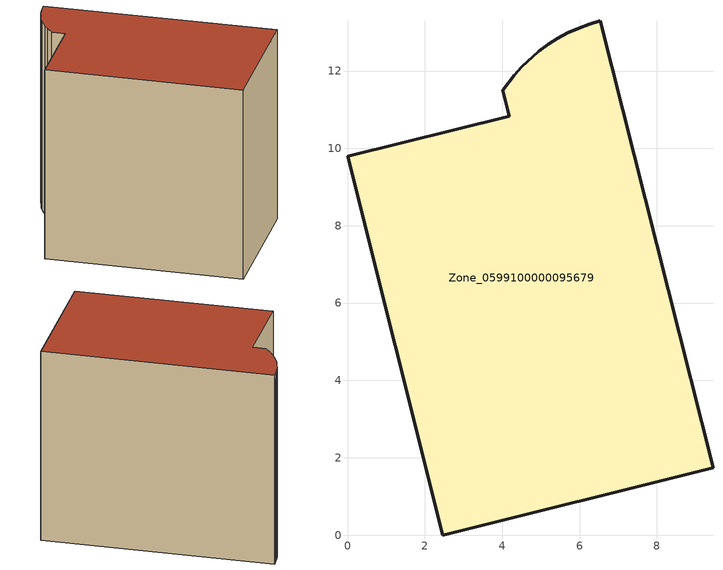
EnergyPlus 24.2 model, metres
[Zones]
Zone_0599100000095679
 floor ground (C_G): 5.44,12.85 5.7,12.99 5.97,13.11 6.25,13.21 6.54,13.3 9.45,1.75 2.47,0 0,9.8 4.18,10.84 4.02,11.5 4.31,11.89 4.5,12.11 4.95,12.51 5.19,12.69 z0
 wall outside (C_F): 6.54,13.3 6.25,13.21 5.97,13.11 5.7,12.99 5.44,12.85 5.19,12.69 4.95,12.51 4.5,12.11 4.31,11.89 4.02,11.5 4.18,10.84 0,9.8 2.47,0 9.45,1.75 6.54,13.3 z0:10.35
 roof outside (C_R): 9.45,1.75 6.54,13.3 6.25,13.21 5.97,13.11 5.7,12.99 5.44,12.85 5.19,12.69 4.95,12.51 4.5,12.11 4.31,11.89 4.02,11.5 4.18,10.84 0,9.8 2.47,0 z10.35
[BUILDING]
Pand.0599100000095679: North Axis=0; Terrain=City; Loads Convergence Tolerance Value=0.04; Temperature Convergence Tolerance Value=0.4; Solar Distribution=FullExterior; Maximum Number of Warmup Days=25; Minimum Number of Warmup Days=1
[Site:Location]
Rotterdam.The.Hague.AP_ZH_NLD Design_Conditions: Latitude=51.96; Longitude=4.45; Time Zone=1; Elevation=-4.5
[SITE:GROUNDTEMPERATURE:BUILDINGSURFACE]
18, 18, 18, 18, 18, 18, 18, 18, 18, 18, 18, 18
[MATERIAL] Thermal Absorptance=0.9; Solar Absorptance=0.7; Visible Absorptance=0.7
Name | Roughness | Thickness | Conductivity | Density | Specific Heat
G.TI.1992-2005 | MediumSmooth | 0.15 | 0.06 | 540 | 1210
F.TI.1992-2005 | Rough | 0.3 | 0.12 | 1920 | 840
R.TI.1992-2005 | MediumRough | 0.2 | 0.08 | 1500 | 1000
[CONSTRUCTION]
C_G: G.TI.1992-2005
C_F: F.TI.1992-2005
C_R: R.TI.1992-2005
[ZONE]
Zone_0599100000095679: Type=1; Multiplier=1; Ceiling Height=Autocalculate; Volume=Autocalculate; Floor Area=autocalculate; Part of Total Floor Area=Yes
[ZONEINFILTRATION:DESIGNFLOWRATE]
Infil_Zone_0599100000095679: Zone or ZoneList or Space or SpaceList=Zone_0599100000095679; Schedule=AlwaysOn; Design Flow Rate Calculation Method=Flow/Area; Flow Rate per Floor Area=0.0015; Constant Term Coefficient=1; Temperature Term Coefficient=0; Velocity Term Coefficient=0; Velocity Squared Term Coefficient=0
[HVACTEMPLATE:ZONE:IDEALLOADSAIRSYSTEM]
Zone_0599100000095679: Maximum Heating Supply Air Temperature=50; Minimum Cooling Supply Air Temperature=13; Maximum Heating Supply Air Humidity Ratio=0.0156; Minimum Cooling Supply Air Humidity Ratio=0.0077; Heating Limit=NoLimit; Cooling Limit=NoLimit; Dehumidification Control Type=ConstantSensibleHeatRatio; Cooling Sensible Heat Ratio=0.7; Dehumidification Setpoint=60; Humidification Control Type=None; Humidification Setpoint=30; Outdoor Air Method=None; Outdoor Air Flow Rate per Person=0.00944; Outdoor Air Flow Rate per Zone Floor Area=0; Outdoor Air Flow Rate per Zone=0; Demand Controlled Ventilation Type=None; Outdoor Air Economizer Type=NoEconomizer; Heat Recovery Type=None; Sensible Heat Recovery Effectiveness=0.7; Latent Heat Recovery Effectiveness=0.65
[ZONECONTROL:THERMOSTAT]
ThermostatControl_Zone_0599100000095679: Zone or ZoneList=Zone_0599100000095679; Control Type Schedule=DualSetpointControlType; Control 1=Thermostat_Zone_0599100000095679; Temperature Difference Between Cutout And Setpoint=0
[THERMOSTATSETPOINT:DUALSETPOINT]
Thermostat_Zone_0599100000095679: Heating Setpoint Temperature Schedule=HeatingSetpoint_Zone_0599100000095679; Cooling Setpoint Temperature Schedule=CoolingSetpoint_Zone_0599100000095679
[SCHEDULE:COMPACT]
HeatingSetpoint_Zone_0599100000095679: Through: 12/31, For: AllDays, Until: 24:00, 21
CoolingSetpoint_Zone_0599100000095679: Through: 12/31, For: AllDays, Until: 24:00, 24
DualSetpointControlType: Through: 12/31, For: AllDays, Until: 24:00, 4
AlwaysOn: Through: 12/31, For: AllDays, Until: 24:00, 1
